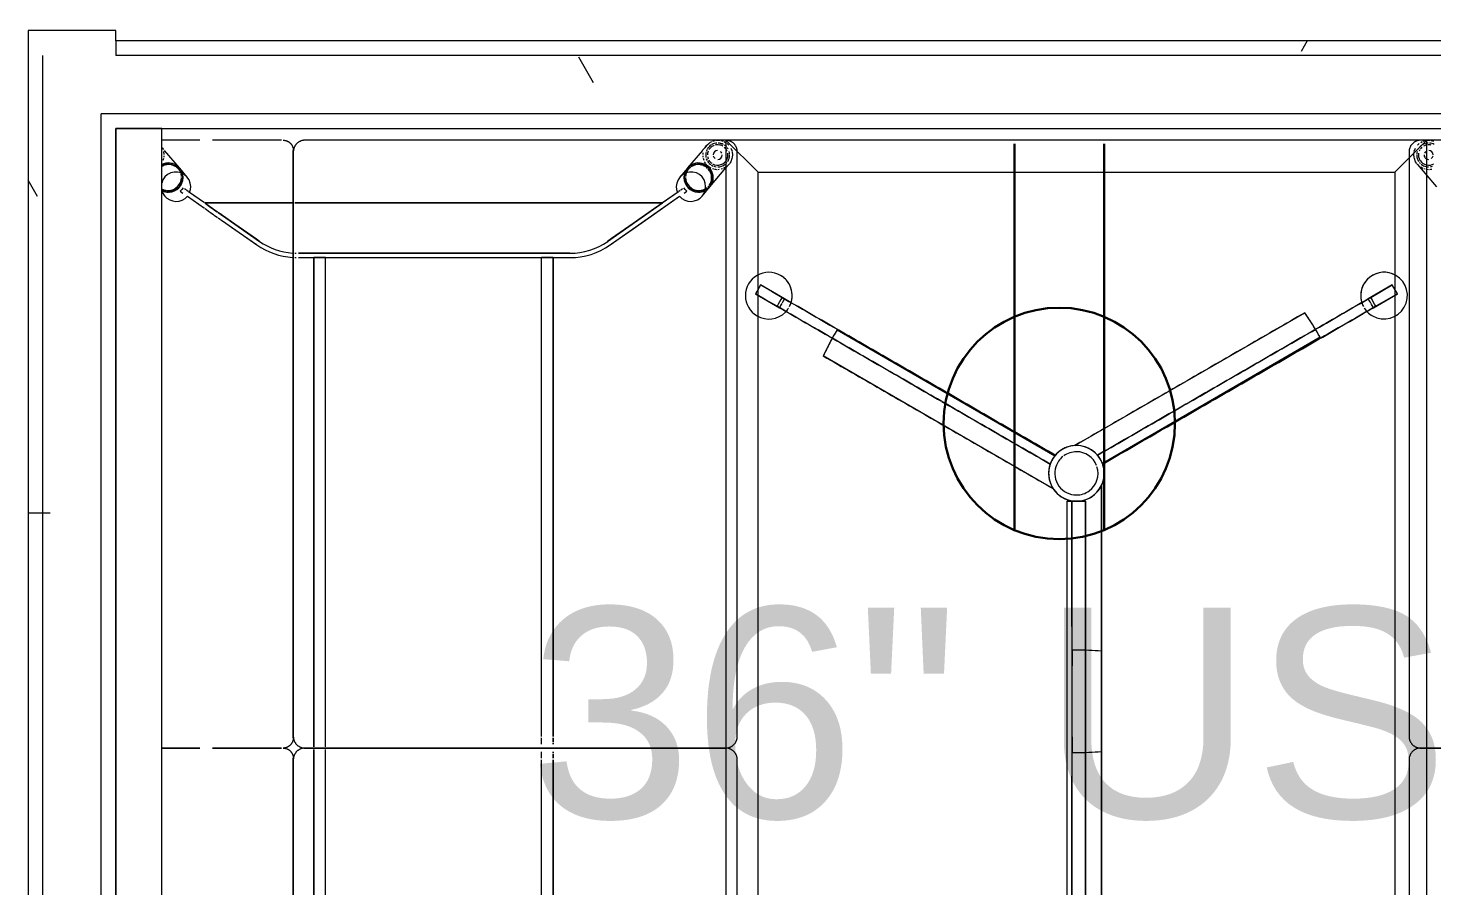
# Model space of a CAD drawing. Header units: inches. Extents: x -2349 to 1043, y -456 to 2193.
# Drawn here: x 568.7 to 628.7, y -85.1 to -48.4 of the extents above; entities that cross this region are included whole.
import ezdxf

# ---------------------------------------------------------------- set-up
doc = ezdxf.new("R2010")
doc.units = ezdxf.units.IN
doc.header["$MEASUREMENT"] = 0
for name, color, linetype, lineweight in [('A-ANNO-NOTE', 131, 'Continuous', 30), ('A-WALL', 113, 'Continuous', 13), ('A-WALL-PATT', 111, 'Continuous', 13), ('I-FURN', 30, 'Continuous', 9), ('I-WALL', 2, 'Continuous', 13)]:
    doc.layers.add(name, color=color, linetype=linetype, lineweight=lineweight)
doc.styles.add('Swis721 Lt BT', font='swissl.ttf', dxfattribs={"height": 9})
pattern_1 = [(0, (0, 0), (30.72, 7.68), [1.267, -21.773, 1.267, -21.773, -122.88]), (0, (0, 0), (30.72, 7.68), [-46.08, 1.267, -44.813, 1.267, -21.773, -53.76]), (0, (0, 0), (30.72, 7.68), [-115.2, 1.267, -14.093, 1.267, -37.133]), (120, (11.52, 3.84), (-22.011075, 22.7643), [1.267, -21.773, 1.267, -21.773, -122.88]), (120, (11.52, 3.84), (-22.011075, 22.7643), [-46.08, 1.267, -44.813, 1.267, -21.773, -53.76]), (120, (11.52, 3.84), (-22.011075, 22.7643), [-115.2, 1.267, -14.093, 1.267, -37.133]), (240, (15.36, 19.2), (-8.708925, -30.4443), [1.267, -21.773, 1.267, -21.773, -122.88]), (240, (15.36, 19.2), (-8.708925, -30.4443), [-46.08, 1.267, -44.813, 1.267, -21.773, -53.76]), (240, (15.36, 19.2), (-8.708925, -30.4443), [-115.2, 1.267, -14.093, 1.267, -37.133])]

# ---------------------------------------------------------------- blocks, each defined once
blk = doc.blocks.new('Walls 4 - Walls 3-7962883-7TH FLOOR POWER _ SIGNAL')
at = {"layer": 'A-WALL'}
for p, q in [((572.417, -52.664), (572.417, -115.752)), ((574.385, -52.664), (572.417, -52.664)), ((574.385, -115.752), (574.385, -52.664))]:
    blk.add_line(p, q, dxfattribs=at)
blk = doc.blocks.new('HighTower_Tombolo_2SeatSofa - HT3620-V60-7TH FLOOR POWER _ SIGNAL')
at = {"layer": 'I-FURN'}
for p, q in [((-26, 13.258), (-26, 13.252)), ((-26, 13.252), (-26, -4.748)), ((-25.944, 13.185), (-25.907, 13.254)), ((-25.866, 13.313), (-25.788, 13.395)), ((-25.663, 13.479), (-25.528, 13.529)), ((-0.5, 13.752), (-25.5, 13.752)), ((-25.5, 13.535), (-25.37, 13.546)), ((-25.37, 13.546), (-25.275, 13.538)), ((-25.01, 13.429), (-24.951, 13.382)), ((-24.816, 13.267), (-24.966, 13.394)), ((-24.951, 13.382), (-24.889, 13.318)), ((-24.841, 13.252), (-24.793, 13.163)), ((-24.004, 12.58), (-24.816, 13.267)), ((0, 13.252), (0, 13.272)), ((0, 13.258), (0, 13.252)), ((0, 13.252), (0, -4.748)), ((0, -4.748), (0, 13.252)), ((22, 13.752), (0.5, 13.752)), ((-25.996, 12.851), (-25.996, 13.003)), ((-25.989, 13.046), (-25.959, 13.149)), ((-25.959, 12.703), (-25.989, 12.808)), ((-25.889, 12.568), (-25.944, 12.668)), ((-24.799, 12.641), (-24.85, 12.552)), ((-24.759, 12.749), (-24.78, 12.685)), ((-24.777, 13.124), (-24.757, 13.059)), ((-24.743, 12.984), (-24.739, 12.915)), ((-25.788, 12.453), (-25.874, 12.547)), ((-25.773, 12.441), (-25.788, 12.453)), ((-25.773, 12.441), (-25.681, 12.362)), ((-25.682, 12.376), (-25.771, 12.439)), ((-25.676, 12.358), (-25.569, 12.267)), ((-25.559, 12.259), (-24.812, 11.626)), ((-25.394, 12.289), (-25.459, 12.296)), ((-25.279, 12.294), (-25.336, 12.289)), ((-25.135, 12.33), (-25.219, 12.304)), ((-25.018, 12.39), (-25.076, 12.356)), ((-24.951, 12.44), (-25.008, 12.396)), ((-24.852, 12.551), (-24.925, 12.465)), ((-24.027, 12.525), (-24.041, 12.536)), ((-23.61, 12.246), (-23.991, 12.568)), ((-24.798, 11.615), (-24.418, 11.292)), ((-24.775, 11.67), (-24.762, 11.658)), ((-23.741, 11.484), (-23.816, 11.591)), ((-23.741, 11.484), (-23.816, 11.591)), ((-23.916, 11.406), (-23.863, 11.331)), ((-23.915, 11.406), (-23.863, 11.331)), ((-23.847, 11.308), (-23.806, 11.249)), ((-23.847, 11.308), (-23.806, 11.25)), ((-23.798, 11.238), (-23.763, 11.188)), ((-23.798, 11.238), (-23.073, 10.203)), ((-23.763, 11.188), (-23.317, 10.552)), ((-21.521, 8.313), (-23.603, 11.286)), ((-22.845, 10.203), (-23.603, 11.286)), ((-23.317, 10.552), (-23.317, -4.81)), ((-21.674, 8.205), (-23.317, 10.552)), ((-23.317, -4.81), (-23.317, 10.552)), ((-21.791, 8.372), (-21.674, 8.205)), ((-21.521, 8.313), (-21.562, 8.372)), ((-21.166, -4.81), (-21.166, 6.592)), ((-21.166, 6.592), (-21.166, -4.81)), ((-20.978, -4.81), (-20.978, 6.592)), ((-20.978, 5.879), (-20.978, 6.592)), ((-20.978, 5.379), (-20.978, 5.879)), ((-20.978, 5.879), (-20.978, 5.379)), ((-20.978, 5.379), (-20.978, 5.879)), ((-20.978, 5.879), (-0.5, 5.879)), ((-0.5, 5.879), (-20.978, 5.879)), ((-0.437, 5.879), (-0.262, 5.879)), ((-0.262, 5.879), (-0.437, 5.879)), ((-0.219, 5.879), (-0.165, 5.879)), ((-0.165, 5.879), (-0.219, 5.879)), ((0.165, 5.879), (0.219, 5.879)), ((0.219, 5.879), (0.165, 5.879)), ((0.262, 5.879), (0.438, 5.879)), ((0.438, 5.879), (0.262, 5.879)), ((0.5, 5.879), (20.978, 5.879)), ((20.978, 5.879), (0.5, 5.879)), ((-20.978, -3.875), (-20.978, 5.379)), ((-0.5, 5.379), (-20.978, 5.379)), ((-0.5, 5.379), (-20.978, 5.379)), ((-0.168, 5.379), (-0.437, 5.379)), ((-0.168, 5.379), (-0.437, 5.379)), ((0.438, 5.379), (0.168, 5.379)), ((0.438, 5.379), (0.168, 5.379)), ((20.978, 5.379), (0.5, 5.379)), ((20.978, 5.379), (0.5, 5.379)), ((-20.978, -4.375), (-20.978, -3.875)), ((-20.978, -4.375), (-20.978, -3.875)), ((-20.978, -3.875), (-20.978, -4.375)), ((-0.5, -3.875), (-20.978, -3.875)), ((-0.5, -3.875), (-20.978, -3.875)), ((-0.437, -3.875), (-0.497, -3.875)), ((-0.437, -3.875), (-0.497, -3.875)), ((-0.324, -3.875), (-0.432, -3.875)), ((-0.324, -3.875), (-0.432, -3.875)), ((-0.219, -3.875), (-0.319, -3.875)), ((-0.219, -3.875), (-0.319, -3.875)), ((-0.128, -3.875), (-0.214, -3.875)), ((-0.128, -3.875), (-0.214, -3.875)), ((-0.059, -3.875), (-0.125, -3.875)), ((-0.059, -3.875), (-0.125, -3.875)), ((0.125, -3.875), (0.059, -3.875)), ((0.125, -3.875), (0.059, -3.875)), ((0.214, -3.875), (0.128, -3.875)), ((0.214, -3.875), (0.128, -3.875)), ((0.319, -3.875), (0.219, -3.875)), ((0.319, -3.875), (0.219, -3.875)), ((0.432, -3.875), (0.324, -3.875)), ((0.432, -3.875), (0.324, -3.875)), ((0.497, -3.875), (0.438, -3.875)), ((0.497, -3.875), (0.438, -3.875)), ((20.978, -3.875), (0.5, -3.875)), ((20.978, -3.875), (0.5, -3.875)), ((-20.978, -4.81), (-20.978, -4.375)), ((-20.978, -4.375), (-0.5, -4.375)), ((-0.5, -4.375), (-20.978, -4.375)), ((-0.498, -4.375), (-0.437, -4.375)), ((-0.437, -4.375), (-0.498, -4.375)), ((-0.435, -4.375), (-0.324, -4.375)), ((-0.324, -4.375), (-0.435, -4.375)), ((-0.322, -4.375), (-0.219, -4.375)), ((-0.219, -4.375), (-0.322, -4.375)), ((-0.217, -4.375), (-0.128, -4.375)), ((-0.128, -4.375), (-0.217, -4.375)), ((-0.127, -4.375), (-0.059, -4.375)), ((-0.059, -4.375), (-0.127, -4.375)), ((0.059, -4.375), (0.127, -4.375)), ((0.127, -4.375), (0.059, -4.375)), ((0.128, -4.375), (0.217, -4.375)), ((0.217, -4.375), (0.128, -4.375)), ((0.219, -4.375), (0.322, -4.375)), ((0.322, -4.375), (0.219, -4.375)), ((0.324, -4.375), (0.435, -4.375)), ((0.435, -4.375), (0.324, -4.375)), ((0.438, -4.375), (0.498, -4.375)), ((0.498, -4.375), (0.438, -4.375)), ((0.5, -4.375), (20.978, -4.375)), ((20.978, -4.375), (0.5, -4.375)), ((-0.437, -5.248), (-25.562, -5.248)), ((-25.5, -5.248), (-0.5, -5.248)), ((-23.317, -4.82), (-23.317, -4.923)), ((-23.317, -4.923), (-23.317, -4.82)), ((-23.317, -4.933), (-23.317, -5.029)), ((-23.317, -5.029), (-23.317, -4.933)), ((-23.317, -5.037), (-23.317, -5.119)), ((-23.317, -5.119), (-23.317, -5.037)), ((-23.317, -5.126), (-23.317, -5.189)), ((-23.317, -5.189), (-23.317, -5.126)), ((-23.317, -5.274), (-23.317, -8.275)), ((-23.317, -8.275), (-23.317, -5.274)), ((-21.166, -4.923), (-21.166, -4.83)), ((-21.166, -4.83), (-21.166, -4.923)), ((-21.166, -5.029), (-21.166, -4.942)), ((-21.166, -4.942), (-21.166, -5.029)), ((-20.978, -4.923), (-20.978, -4.831)), ((-20.978, -4.923), (-20.978, -4.831)), ((-20.978, -5.029), (-20.978, -4.942)), ((-20.978, -5.029), (-20.978, -4.942)), ((25.562, -5.248), (0.438, -5.248)), ((0.5, -5.248), (25.5, -5.248)), ((-26, -5.756), (-26, -8.7)), ((0, -5.756), (0, -8.7)), ((0, -8.7), (0, -5.756)), ((-22.777, -8.275), (-21.674, -6.7)), ((-22.548, -8.275), (-21.521, -6.808)), ((-21.674, -6.7), (-21.764, -6.828)), ((-21.535, -6.828), (-21.521, -6.808)), ((-23.317, -8.281), (-23.317, -8.35)), ((-23.317, -8.35), (-23.317, -8.281)), ((-23.317, -8.361), (-23.317, -8.47)), ((-23.317, -8.47), (-23.317, -8.361)), ((-22.839, -8.364), (-22.914, -8.47)), ((-22.913, -8.47), (-22.839, -8.363)), ((-22.783, -8.284), (-22.83, -8.351)), ((-22.829, -8.35), (-22.782, -8.283)), ((-22.685, -8.47), (-22.611, -8.365)), ((-22.684, -8.47), (-22.61, -8.364)), ((-22.601, -8.35), (-22.554, -8.284)), ((-22.601, -8.351), (-22.554, -8.284)), ((-23.317, -8.484), (-23.317, -8.628)), ((-23.317, -8.628), (-23.317, -8.484)), ((-23.317, -8.645), (-23.317, -8.816)), ((-23.317, -8.816), (-23.317, -8.645)), ((-23.317, -8.835), (-23.317, -9.026)), ((-23.317, -9.026), (-23.317, -8.835)), ((-23.17, -8.836), (-23.303, -9.026)), ((-23.303, -9.026), (-23.17, -8.836)), ((-23.156, -8.816), (-23.037, -8.647)), ((-23.046, -8.659), (-23.156, -8.816)), ((-23.074, -9.026), (-22.942, -8.838)), ((-23.074, -9.026), (-22.942, -8.838)), ((-23.024, -8.628), (-22.925, -8.486)), ((-22.925, -8.487), (-23.024, -8.628)), ((-22.927, -8.816), (-22.81, -8.649)), ((-22.927, -8.816), (-22.817, -8.659)), ((-22.795, -8.628), (-22.697, -8.488)), ((-22.795, -8.628), (-22.697, -8.488)), ((-26, -9.247), (-26, -10.881)), ((-23.317, -9.047), (-23.798, -9.733)), ((-23.317, -9.047), (-23.763, -9.684)), ((-23.603, -9.781), (-23.089, -9.048)), ((-23.603, -9.781), (-23.089, -9.048)), ((0, -9.247), (0, -10.881)), ((0, -10.881), (0, -9.247)), ((-24.812, -10.121), (-25.562, -10.757)), ((-24.418, -9.788), (-24.798, -10.11)), ((-24.762, -10.153), (-24.775, -10.165)), ((-23.863, -9.826), (-23.916, -9.901)), ((-23.863, -9.826), (-23.915, -9.901)), ((-23.806, -9.745), (-23.847, -9.803)), ((-23.806, -9.745), (-23.847, -9.803)), ((-23.816, -10.086), (-23.741, -9.979)), ((-23.816, -10.086), (-23.741, -9.979)), ((-23.763, -9.684), (-23.798, -9.733)), ((-25.606, -10.794), (-25.676, -10.853)), ((-25.52, -10.804), (-25.394, -10.784)), ((-25.336, -10.784), (-25.279, -10.789)), ((-25.219, -10.8), (-25.135, -10.825)), ((-23.775, -10.881), (-23.61, -10.741))]:
    blk.add_line(p, q, dxfattribs=at)
at = {"layer": 'I-FURN', "flags": 128}
for points in [[(-25.5, 13.752), (-25.52, 13.752), (-25.54, 13.751), (-25.56, 13.749), (-25.58, 13.746), (-25.599, 13.742), (-25.619, 13.738), (-25.638, 13.733), (-25.657, 13.727), (-25.676, 13.72), (-25.695, 13.713), (-25.713, 13.705), (-25.731, 13.696), (-25.748, 13.686), (-25.766, 13.676), (-25.782, 13.665), (-25.799, 13.653), (-25.814, 13.641), (-25.83, 13.628), (-25.844, 13.615), (-25.859, 13.601), (-25.872, 13.586), (-25.885, 13.571), (-25.898, 13.555), (-25.91, 13.539), (-25.921, 13.523), (-25.931, 13.506), (-25.941, 13.488), (-25.95, 13.47), (-25.958, 13.452), (-25.966, 13.434), (-25.973, 13.415), (-25.979, 13.396), (-25.984, 13.376), (-25.989, 13.357), (-25.993, 13.337), (-25.996, 13.318), (-25.998, 13.298), (-25.999, 13.278), (-26, 13.258)], [(-25.268, 13.537), (-25.219, 13.526), (-25.076, 13.47), (-25.013, 13.431)], [(0, 13.272), (-0.002, 13.292), (-0.004, 13.312), (-0.006, 13.332), (-0.01, 13.352), (-0.014, 13.371), (-0.019, 13.391), (-0.025, 13.41), (-0.032, 13.429), (-0.039, 13.447), (-0.048, 13.465), (-0.057, 13.483), (-0.066, 13.501), (-0.076, 13.518), (-0.087, 13.535), (-0.099, 13.551), (-0.111, 13.567), (-0.124, 13.582), (-0.138, 13.597), (-0.152, 13.611), (-0.166, 13.625), (-0.181, 13.638), (-0.197, 13.65), (-0.213, 13.662), (-0.23, 13.673), (-0.247, 13.684), (-0.264, 13.693), (-0.282, 13.702), (-0.3, 13.711), (-0.319, 13.718), (-0.338, 13.725), (-0.357, 13.731), (-0.376, 13.737), (-0.395, 13.741), (-0.415, 13.745), (-0.435, 13.748), (-0.455, 13.75), (-0.475, 13.752), (-0.495, 13.752), (-0.5, 13.752)], [(0.5, 13.752), (0.48, 13.752), (0.46, 13.751), (0.44, 13.749), (0.42, 13.746), (0.401, 13.742), (0.381, 13.738), (0.362, 13.733), (0.343, 13.727), (0.324, 13.72), (0.305, 13.713), (0.287, 13.705), (0.269, 13.696), (0.252, 13.686), (0.234, 13.676), (0.218, 13.665), (0.201, 13.653), (0.186, 13.641), (0.17, 13.628), (0.156, 13.615), (0.141, 13.601), (0.128, 13.586), (0.115, 13.571), (0.102, 13.555), (0.09, 13.539), (0.079, 13.523), (0.069, 13.506), (0.059, 13.488), (0.05, 13.47), (0.042, 13.452), (0.034, 13.434), (0.027, 13.415), (0.021, 13.396), (0.016, 13.376), (0.011, 13.357), (0.007, 13.337), (0.004, 13.318), (0.002, 13.298), (0.001, 13.278), (0, 13.258)], [(-24.74, 12.876), (-24.743, 12.832), (-24.754, 12.771)], [(-24.014, 12.398), (-24.165, 12.382), (-24.307, 12.331), (-24.432, 12.246), (-24.533, 12.134), (-24.604, 12.001), (-24.64, 11.855), (-24.64, 11.703), (-24.604, 11.555), (-24.533, 11.42), (-24.432, 11.305), (-24.307, 11.217), (-24.165, 11.161), (-24.014, 11.14)], [(-23.603, 11.286), (-23.508, 11.386), (-23.438, 11.505), (-23.396, 11.637), (-23.383, 11.775), (-23.402, 11.912), (-23.45, 12.043), (-23.526, 12.161), (-23.626, 12.259), (-23.744, 12.334), (-23.876, 12.381), (-24.014, 12.398)], [(-23.82, 11.597), (-23.886, 11.529), (-23.962, 11.472)], [(-24.014, 11.14), (-23.886, 11.151), (-23.763, 11.188)], [(-23.073, 10.203), (-22.434, 9.29), (-21.791, 8.372)], [(-21.562, 8.372), (-22.205, 9.29), (-22.845, 10.203)], [(-26, -4.748), (-26, -4.768), (-25.998, -4.788), (-25.996, -4.807), (-25.994, -4.827), (-25.99, -4.847), (-25.986, -4.866), (-25.981, -4.886), (-25.975, -4.905), (-25.968, -4.924), (-25.961, -4.942), (-25.952, -4.961), (-25.943, -4.978), (-25.934, -4.996), (-25.924, -5.013), (-25.913, -5.03), (-25.901, -5.046), (-25.889, -5.062), (-25.876, -5.077), (-25.862, -5.092), (-25.848, -5.106), (-25.834, -5.12), (-25.819, -5.133), (-25.803, -5.145), (-25.787, -5.157), (-25.77, -5.168), (-25.753, -5.179), (-25.736, -5.189), (-25.718, -5.198), (-25.7, -5.206), (-25.681, -5.214), (-25.662, -5.22), (-25.643, -5.227), (-25.624, -5.232), (-25.605, -5.237), (-25.585, -5.24), (-25.565, -5.243), (-25.545, -5.246), (-25.525, -5.247), (-25.505, -5.248), (-25.5, -5.248)], [(-0.5, -5.248), (-0.48, -5.247), (-0.46, -5.246), (-0.44, -5.244), (-0.42, -5.241), (-0.401, -5.238), (-0.381, -5.233), (-0.362, -5.228), (-0.343, -5.222), (-0.324, -5.216), (-0.305, -5.208), (-0.287, -5.2), (-0.269, -5.191), (-0.252, -5.182), (-0.234, -5.171), (-0.218, -5.16), (-0.201, -5.149), (-0.186, -5.136), (-0.17, -5.124), (-0.156, -5.11), (-0.141, -5.096), (-0.128, -5.081), (-0.115, -5.066), (-0.102, -5.051), (-0.09, -5.034), (-0.079, -5.018), (-0.069, -5.001), (-0.059, -4.983), (-0.05, -4.965), (-0.042, -4.947), (-0.034, -4.929), (-0.027, -4.91), (-0.021, -4.891), (-0.016, -4.872), (-0.011, -4.852), (-0.007, -4.833), (-0.004, -4.813), (-0.002, -4.793), (-0.001, -4.773), (0, -4.753), (0, -4.748)], [(0, -4.748), (0, -4.768), (0.002, -4.788), (0.004, -4.807), (0.006, -4.827), (0.01, -4.847), (0.014, -4.866), (0.019, -4.886), (0.025, -4.905), (0.032, -4.924), (0.039, -4.942), (0.048, -4.961), (0.057, -4.978), (0.066, -4.996), (0.076, -5.013), (0.087, -5.03), (0.099, -5.046), (0.111, -5.062), (0.124, -5.077), (0.138, -5.092), (0.152, -5.106), (0.166, -5.12), (0.181, -5.133), (0.197, -5.145), (0.213, -5.157), (0.23, -5.168), (0.247, -5.179), (0.264, -5.189), (0.282, -5.198), (0.3, -5.206), (0.319, -5.214), (0.338, -5.22), (0.357, -5.227), (0.376, -5.232), (0.395, -5.237), (0.415, -5.24), (0.435, -5.243), (0.455, -5.246), (0.475, -5.247), (0.495, -5.248), (0.5, -5.248)], [(-25.999, -5.65), (-25.997, -5.633), (-25.994, -5.615), (-25.991, -5.598), (-25.987, -5.581), (-25.983, -5.564), (-25.978, -5.547), (-25.972, -5.531), (-25.965, -5.515), (-25.958, -5.499), (-25.951, -5.483), (-25.942, -5.468), (-25.933, -5.453), (-25.924, -5.438), (-25.913, -5.424), (-25.903, -5.41), (-25.891, -5.397), (-25.88, -5.384), (-25.867, -5.371), (-25.855, -5.359), (-25.841, -5.348), (-25.828, -5.337), (-25.813, -5.327), (-25.799, -5.317), (-25.784, -5.308)], [(-25.784, -5.308), (-25.769, -5.299), (-25.753, -5.291)], [(-25.753, -5.291), (-25.737, -5.284), (-25.721, -5.277), (-25.705, -5.271), (-25.688, -5.266), (-25.671, -5.261), (-25.654, -5.257), (-25.637, -5.254), (-25.62, -5.251), (-25.602, -5.249), (-25.585, -5.248), (-25.567, -5.248), (-25.562, -5.248)], [(-0.437, -5.248), (-0.42, -5.248), (-0.403, -5.249), (-0.385, -5.251), (-0.368, -5.253), (-0.351, -5.256), (-0.334, -5.26), (-0.317, -5.265), (-0.3, -5.27), (-0.283, -5.276), (-0.267, -5.282), (-0.251, -5.289)], [(-0.251, -5.289), (-0.235, -5.297), (-0.22, -5.305)], [(-0.22, -5.305), (-0.205, -5.314), (-0.19, -5.324), (-0.176, -5.334), (-0.162, -5.345), (-0.149, -5.356), (-0.136, -5.368), (-0.124, -5.38), (-0.112, -5.393), (-0.1, -5.406), (-0.089, -5.42), (-0.079, -5.434), (-0.069, -5.449), (-0.06, -5.464), (-0.052, -5.479), (-0.044, -5.494), (-0.036, -5.51), (-0.03, -5.527), (-0.024, -5.543), (-0.018, -5.56), (-0.014, -5.577), (-0.01, -5.594), (-0.006, -5.611), (-0.004, -5.628), (-0.002, -5.645)], [(0.001, -5.65), (0.003, -5.633), (0.006, -5.615), (0.009, -5.598), (0.013, -5.581), (0.017, -5.564), (0.022, -5.547), (0.028, -5.531), (0.035, -5.515), (0.042, -5.499), (0.049, -5.483), (0.058, -5.468), (0.067, -5.453), (0.076, -5.438), (0.087, -5.424), (0.097, -5.41), (0.109, -5.397), (0.12, -5.384), (0.133, -5.371), (0.145, -5.359), (0.159, -5.348), (0.172, -5.337), (0.187, -5.327), (0.201, -5.317), (0.216, -5.308)], [(0.216, -5.308), (0.231, -5.299), (0.247, -5.291)], [(0.247, -5.291), (0.263, -5.284), (0.279, -5.277), (0.295, -5.271), (0.312, -5.266), (0.329, -5.261), (0.346, -5.257), (0.363, -5.254), (0.38, -5.251), (0.398, -5.249), (0.415, -5.248), (0.433, -5.248), (0.438, -5.248)], [(-26, -5.685), (-26, -5.668), (-25.999, -5.65)], [(-0.002, -5.645), (-0.001, -5.663), (0, -5.68), (0, -5.685)], [(0, -5.685), (0, -5.668), (0.001, -5.65)], [(-21.764, -6.828), (-22.407, -7.746), (-22.777, -8.275)], [(-22.548, -8.275), (-22.178, -7.746), (-21.535, -6.828)], [(-24.014, -9.635), (-24.165, -9.656), (-24.307, -9.712), (-24.432, -9.8), (-24.533, -9.915), (-24.604, -10.05), (-24.64, -10.198), (-24.64, -10.35), (-24.604, -10.496), (-24.533, -10.63), (-24.432, -10.742), (-24.307, -10.826), (-24.165, -10.877)], [(-23.763, -9.684), (-23.886, -9.647), (-24.014, -9.635)], [(-23.963, -9.968), (-23.887, -10.025), (-23.821, -10.093)], [(-23.876, -10.876), (-23.744, -10.829), (-23.626, -10.754), (-23.526, -10.656), (-23.45, -10.538), (-23.402, -10.407), (-23.383, -10.27), (-23.396, -10.132), (-23.438, -10), (-23.508, -9.881), (-23.603, -9.781)]]:
    blk.add_lwpolyline(points, dxfattribs=at)
at = {"layer": 'I-FURN'}
for centre, radius, start, end in [((-25.37, 12.914), 0.511, 137.86842, 145.019), ((-25.37, 12.914), 0.511, 137.86842, 145.019), ((-25.37, 12.914), 0.511, 129.38919, 135), ((-25.37, 12.914), 0.511, 129.38919, 135), ((-25.37, 12.914), 0.437, 125.6778, 138.58002), ((-25.37, 12.914), 0.511, 118.23281, 126.96864), ((-25.37, 12.914), 0.511, 118.23281, 126.96864), ((-25.37, 12.914), 0.437, 112.90887, 120.60938), ((-25.37, 12.914), 0.511, 93.97096, 106.24462), ((-25.37, 12.914), 0.511, 93.97096, 106.24462), ((-25.37, 12.914), 0.437, 90, 99.83131), ((-25.37, 12.914), 0.511, 56.85859, 90), ((-25.37, 12.914), 0.511, 56.85859, 90), ((-25.37, 12.914), 0.437, 80.16869, 90), ((-25.37, 12.914), 0.437, 67.09113, 78.79469), ((-25.37, 12.914), 0.437, 330, 67.09113), ((-25.37, 12.914), 0.511, 45, 51.25059), ((-25.37, 12.914), 0.511, 45, 51.25059), ((-25.37, 12.914), 0.511, 0, 38.25169), ((-25.37, 12.914), 0.511, 0, 38.25169), ((-25.37, 12.914), 0.511, 165.70212, 177.33591), ((-25.37, 12.914), 0.511, 165.70212, 177.33591), ((-25.37, 12.914), 0.511, 183.6321, 207.75351), ((-25.37, 12.914), 0.511, 183.6321, 207.75351), ((-25.37, 12.914), 0.511, 150.255, 163.92726), ((-25.37, 12.914), 0.511, 150.255, 163.92726), ((-25.37, 12.914), 0.511, 210.74057, 231.35274), ((-25.37, 12.914), 0.511, 210.74057, 231.35274), ((-25.37, 12.914), 0.437, 175.45124, 194.29803), ((-25.37, 12.914), 0.437, 150, 171.06755), ((-25.37, 12.914), 0.437, 199.44626, 220.8654), ((-25.37, 12.914), 0.437, 221.41998, 238.72343), ((-25.37, 12.914), 0.193, 180.49602, 270), ((-25.37, 12.914), 0.193, 180.49602, 270), ((-25.37, 12.914), 0.193, 111.65964, 142.1145), ((-25.37, 12.914), 0.193, 111.65964, 142.1145), ((-25.37, 12.914), 0.193, 0, 90), ((-25.37, 12.914), 0.193, 0, 90), ((-25.37, 12.914), 0.193, 279.27984, 323.41374), ((-25.37, 12.914), 0.193, 279.27984, 323.41374), ((-25.37, 12.914), 0.437, 298.44324, 324.29134), ((-25.37, 12.914), 0.511, 315, 325.47651), ((-25.37, 12.914), 0.511, 315, 325.47651), ((-25.37, 12.914), 0.511, 327.81972, 338.44149), ((-25.37, 12.914), 0.511, 327.81972, 338.44149), ((-25.37, 12.914), 0.511, 341.88892, 351.90096), ((-25.37, 12.914), 0.511, 341.88892, 351.90096), ((-25.37, 12.914), 0.511, 231.87894, 245.37376), ((-25.37, 12.914), 0.511, 231.87894, 245.37376), ((-25.37, 12.914), 0.511, 246.339, 253.75538), ((-25.37, 12.914), 0.511, 246.339, 253.75538), ((-25.37, 12.914), 0.437, 249.29848, 270), ((-25.37, 12.914), 0.511, 257.71725, 270), ((-25.37, 12.914), 0.511, 257.71725, 270), ((-25.37, 12.914), 0.511, 271.6872, 281.78384), ((-25.37, 12.914), 0.511, 271.6872, 281.78384), ((-25.37, 12.914), 0.437, 281.15988, 292.58073), ((-25.37, 12.914), 0.511, 286.56281, 297.68823), ((-25.37, 12.914), 0.511, 286.56281, 297.68823), ((-25.37, 12.914), 0.511, 301.41902, 313.33801), ((-25.37, 12.914), 0.511, 301.41902, 313.33801), ((-23.978, 6.592), 2.813, 360, 35), ((-23.978, 6.592), 2.813, 0, 35), ((-23.978, 6.592), 3, 360, 35), ((-23.978, 6.592), 3, 360, 35), ((-23.978, -5.087), 2.813, 325, 356.05694), ((-23.978, -5.087), 2.812, 325, 356.05694), ((-23.978, -5.087), 3, 325, 356.29447), ((-23.978, -5.087), 3, 325, 356.29447), ((-23.978, -5.087), 2.812, 357.90779, 359.087), ((-23.978, -5.087), 2.812, 357.90779, 359.087), ((-23.978, -5.087), 3, 358.03856, 359.13404), ((-23.978, -5.087), 3, 358.03856, 359.13404)]:
    blk.add_arc(centre, radius, start, end, dxfattribs=at)
for centre, major_axis, start_param, end_param in [((-24.408, 12.103), (0.404, 0.477), 0.695163, 3.051357), ((-24.394, 12.092), (0.404, 0.477), 0.695163, 3.051357), ((-24.408, 12.103), (0.367, 0.433), 1.043566, 1.239207), ((-24.394, 12.092), (0.367, 0.433), 1.046035, 1.232717), ((-24.408, 12.103), (0.367, 0.433), 0.822593, 1.018577), ((-24.394, 12.092), (0.367, 0.433), 0.822913, 1.010088), ((-24.408, 12.103), (0.367, 0.433), 0.695163, 0.803769), ((-24.394, 12.092), (0.367, 0.433), 0.695163, 0.795833), ((-24.408, 12.103), (0.367, 0.433), 0.078907, 0.695163), ((-24.408, 12.103), (0.404, 0.477), 0, 0.695163), ((-24.394, 12.092), (0.367, 0.433), 0.079605, 0.695163), ((-24.394, 12.092), (0.404, 0.477), 6.19295, 6.978348), ((-24.408, 12.103), (0.367, 0.433), 2.127109, 2.367935), ((-24.394, 12.092), (0.367, 0.433), 2.131058, 2.877269), ((-24.408, 12.103), (0.367, 0.433), 1.908109, 2.10591), ((-24.394, 12.092), (0.367, 0.433), 1.910624, 2.099484), ((-24.408, 12.103), (0.367, 0.433), 1.488402, 1.885079), ((-24.394, 12.092), (0.367, 0.433), 1.497001, 1.876323), ((-24.408, 12.103), (0.367, 0.433), 1.266241, 1.463373), ((-24.394, 12.092), (0.367, 0.433), 1.271607, 1.460434), ((-24.408, 12.103), (0.404, 0.477), 3.836755, 5.591229), ((-24.394, 12.092), (0.404, 0.477), 3.836755, 5.373759), ((-24.408, 12.103), (0.367, 0.433), 6.19295, 6.283185), ((-24.394, 12.092), (0.367, 0.433), 6.19295, 6.283185), ((-24.408, 12.103), (0.367, 0.433), 4.62535, 5.384829), ((-24.408, 12.103), (0.404, 0.477), 6.19295, 6.283185), ((-24.394, 12.092), (0.367, 0.433), 4.682007, 5.544772), ((-24.408, 12.103), (0.367, 0.433), 5.830899, 6.111699), ((-24.394, 12.092), (0.367, 0.433), 5.867519, 6.116665), ((-24.394, 12.092), (0.404, 0.477), 6.106568, 6.19295), ((-24.408, 12.103), (0.404, 0.477), 5.956207, 6.047432), ((-24.394, 12.092), (0.404, 0.477), 5.957001, 6.053008), ((-24.408, 12.103), (0.367, 0.433), 5.560272, 5.808373), ((-24.394, 12.092), (0.367, 0.433), 5.597096, 5.847533), ((-24.408, 12.103), (0.404, 0.477), 5.626497, 5.865236), ((-24.408, 12.103), (0.367, 0.433), 5.407552, 5.505377), ((-24.394, 12.092), (0.404, 0.477), 5.65996, 5.900821), ((-24.394, 12.092), (0.404, 0.477), 5.407552, 5.627029), ((-24.408, 12.103), (0.367, 0.433), 2.454425, 2.623674), ((-24.408, 12.103), (0.367, 0.433), 2.707438, 2.871351), ((-24.408, 12.103), (0.367, 0.433), 2.918751, 3.051357), ((-24.408, 12.103), (0.404, 0.477), 3.051357, 3.141593), ((-24.394, 12.092), (0.367, 0.433), 2.933686, 3.141593), ((-24.394, 12.092), (0.404, 0.477), 3.051357, 3.141593), ((-24.408, 12.103), (0.367, 0.433), 3.051357, 3.141593), ((-24.408, 12.103), (0.404, 0.477), 3.16699, 3.333384), ((-24.394, 12.092), (0.404, 0.477), 3.168726, 3.328279), ((-24.408, 12.103), (0.367, 0.433), 3.213299, 3.31096), ((-24.394, 12.092), (0.367, 0.433), 3.201714, 3.305115), ((-24.408, 12.103), (0.367, 0.433), 3.349372, 3.450195), ((-24.408, 12.103), (0.404, 0.477), 3.398551, 3.734027), ((-24.394, 12.092), (0.367, 0.433), 3.337721, 3.424003), ((-24.394, 12.092), (0.404, 0.477), 3.390295, 3.705415), ((-24.394, 12.092), (0.367, 0.433), 3.506415, 3.749124), ((-24.408, 12.103), (0.367, 0.433), 3.596409, 3.783229), ((-24.394, 12.092), (0.404, 0.477), 3.724046, 3.836755), ((-24.408, 12.103), (0.404, 0.477), 3.754092, 3.836755), ((-24.394, 12.092), (0.367, 0.433), 3.836755, 4.55539), ((-24.408, 12.103), (0.367, 0.433), 3.863999, 4.622154), ((-24.408, -10.598), (-0.404, 0.477), 0.090235, 1.380872), ((-24.394, -10.587), (-0.404, 0.477), 0.090235, 1.401521), ((-24.408, -10.598), (-0.367, 0.433), 0.090235, 0.222842), ((-24.408, -10.598), (-0.404, 0.477), 0, 0.090235), ((-24.394, -10.587), (-0.367, 0.433), 0.090235, 0.207906), ((-24.394, -10.587), (-0.404, 0.477), 0, 0.090235), ((-24.408, -10.598), (-0.367, 0.433), 0, 0.090235), ((-24.408, -10.598), (-0.404, 0.477), 6.091339, 6.261382), ((-24.394, -10.587), (-0.367, 0.433), 0, 0.090235), ((-24.394, -10.587), (-0.404, 0.477), 6.096554, 6.252487), ((-24.408, -10.598), (-0.367, 0.433), 6.113897, 6.212877), ((-24.394, -10.587), (-0.367, 0.433), 6.119583, 6.221643), ((-24.408, -10.598), (-0.367, 0.433), 5.977791, 6.076568), ((-24.408, -10.598), (-0.404, 0.477), 5.689411, 6.025247), ((-24.394, -10.587), (-0.404, 0.477), 5.7211, 6.035484), ((-24.394, -10.587), (-0.367, 0.433), 5.997378, 6.085869), ((-24.394, -10.587), (-0.367, 0.433), 5.67451, 5.913819), ((-24.408, -10.598), (-0.367, 0.433), 5.642257, 5.803271), ((-24.394, -10.587), (-0.404, 0.477), 5.588023, 5.702296), ((-24.408, -10.598), (-0.404, 0.477), 5.588023, 5.669554), ((-24.408, -10.598), (-0.404, 0.477), 3.833549, 5.588023), ((-24.394, -10.587), (-0.404, 0.477), 4.051019, 5.588023), ((-24.394, -10.587), (-0.367, 0.433), 4.869388, 5.588023), ((-24.408, -10.598), (-0.367, 0.433), 4.802624, 5.560779), ((-24.408, -10.598), (-0.367, 0.433), 4.039949, 4.799428), ((-24.394, -10.587), (-0.367, 0.433), 3.880006, 4.742771), ((-24.408, -10.598), (-0.367, 0.433), 0.773658, 1.014484), ((-24.394, -10.587), (-0.367, 0.433), 0.264324, 1.010535), ((-24.408, -10.598), (-0.367, 0.433), 0.517918, 0.687167), ((-24.408, -10.598), (-0.367, 0.433), 1.035683, 1.233484), ((-24.394, -10.587), (-0.367, 0.433), 1.042109, 1.230969), ((-24.408, -10.598), (-0.367, 0.433), 1.256514, 1.431615), ((-24.408, -10.598), (-0.367, 0.433), 0.270242, 0.434154), ((-24.394, -10.587), (-0.367, 0.433), 1.26527, 1.454338), ((-24.408, -10.598), (-0.367, 0.433), 3.616405, 3.864506), ((-24.394, -10.587), (-0.367, 0.433), 3.577245, 3.827682), ((-24.408, -10.598), (-0.404, 0.477), 3.559542, 3.798281), ((-24.408, -10.598), (-0.367, 0.433), 3.919401, 4.017226), ((-24.394, -10.587), (-0.404, 0.477), 3.523956, 3.764818), ((-24.394, -10.587), (-0.404, 0.477), 3.797749, 4.017226), ((-24.408, -10.598), (-0.367, 0.433), 3.461245, 3.593879), ((-24.394, -10.587), (-0.367, 0.433), 3.438522, 3.557259)]:
    blk.add_ellipse(centre, major_axis=major_axis, ratio=0.984702, start_param=start_param, end_param=end_param, dxfattribs=at)
blk = doc.blocks.new('HighTower_Tombolo_2SeatSofa - HT3620-V61-7TH FLOOR POWER _ SIGNAL')
at = {"layer": 'I-FURN'}
for p, q in [((-26, 4.748), (-26, -12.987)), ((0, 4.748), (0, -12.987)), ((0, -12.987), (0, 4.748)), ((-24.485, -12.987), (-24.004, -12.58)), ((-26, -12.987), (-26, -13.252)), ((-25.997, -12.988), (-25.996, -12.851)), ((-25.989, -12.808), (-25.959, -12.703)), ((-25.959, -13.149), (-25.989, -13.046)), ((-25.907, -13.254), (-25.944, -13.185)), ((-24.966, -13.394), (-24.485, -12.987)), ((-24.793, -13.163), (-24.841, -13.252)), ((-24.757, -13.059), (-24.777, -13.124)), ((-24.739, -12.915), (-24.743, -12.984)), ((0, -12.987), (0, -13.252)), ((0, -13.252), (0, -12.987)), ((-25.788, -13.395), (-25.866, -13.313)), ((-25.528, -13.529), (-25.663, -13.479)), ((-25.37, -13.546), (-25.5, -13.535)), ((-25.5, -13.752), (-0.5, -13.752)), ((-25.275, -13.538), (-25.37, -13.546)), ((-24.951, -13.382), (-25.01, -13.429)), ((-24.889, -13.318), (-24.951, -13.382)), ((0.5, -13.752), (22, -13.752))]:
    blk.add_line(p, q, dxfattribs=at)
at = {"layer": 'I-FURN', "flags": 128}
for points in [[(-24.754, -12.771), (-24.743, -12.832), (-24.74, -12.876)], [(-26, -13.252), (-26, -13.272), (-25.998, -13.292), (-25.996, -13.312), (-25.994, -13.332), (-25.99, -13.352), (-25.986, -13.371), (-25.981, -13.391), (-25.975, -13.41), (-25.968, -13.429), (-25.961, -13.447), (-25.952, -13.465), (-25.943, -13.483), (-25.934, -13.501), (-25.924, -13.518), (-25.913, -13.535), (-25.901, -13.551), (-25.889, -13.567), (-25.876, -13.582), (-25.862, -13.597), (-25.848, -13.611), (-25.834, -13.625), (-25.819, -13.638), (-25.803, -13.65), (-25.787, -13.662), (-25.77, -13.673), (-25.753, -13.684), (-25.736, -13.693), (-25.718, -13.702), (-25.7, -13.711), (-25.681, -13.718), (-25.662, -13.725), (-25.643, -13.731), (-25.624, -13.737), (-25.605, -13.741), (-25.585, -13.745), (-25.565, -13.748), (-25.545, -13.75), (-25.525, -13.752), (-25.505, -13.752), (-25.5, -13.752)], [(-25.013, -13.431), (-25.076, -13.47), (-25.219, -13.526), (-25.268, -13.537)], [(-0.5, -13.752), (-0.48, -13.752), (-0.46, -13.751), (-0.44, -13.749), (-0.42, -13.746), (-0.401, -13.742), (-0.381, -13.738), (-0.362, -13.733), (-0.343, -13.727), (-0.324, -13.72), (-0.305, -13.713), (-0.287, -13.705), (-0.269, -13.696), (-0.252, -13.686), (-0.234, -13.676), (-0.218, -13.665), (-0.201, -13.653), (-0.186, -13.641), (-0.17, -13.628), (-0.156, -13.615), (-0.141, -13.601), (-0.128, -13.586), (-0.115, -13.571), (-0.102, -13.555), (-0.09, -13.539), (-0.079, -13.523), (-0.069, -13.506), (-0.059, -13.488), (-0.05, -13.47), (-0.042, -13.452), (-0.034, -13.434), (-0.027, -13.415), (-0.021, -13.396), (-0.016, -13.376), (-0.011, -13.357), (-0.007, -13.337), (-0.004, -13.318), (-0.002, -13.298), (-0.001, -13.278), (0, -13.258), (0, -13.252)], [(0, -13.252), (0, -13.272), (0.002, -13.292), (0.004, -13.312), (0.006, -13.332), (0.01, -13.352), (0.014, -13.371), (0.019, -13.391), (0.025, -13.41), (0.032, -13.429), (0.039, -13.447), (0.048, -13.465), (0.057, -13.483), (0.066, -13.501), (0.076, -13.518), (0.087, -13.535), (0.099, -13.551), (0.111, -13.567), (0.124, -13.582), (0.138, -13.597), (0.152, -13.611), (0.166, -13.625), (0.181, -13.638), (0.197, -13.65), (0.213, -13.662), (0.23, -13.673), (0.247, -13.684), (0.264, -13.693), (0.282, -13.702), (0.3, -13.711), (0.319, -13.718), (0.338, -13.725), (0.357, -13.731), (0.376, -13.737), (0.395, -13.741), (0.415, -13.745), (0.435, -13.748), (0.455, -13.75), (0.475, -13.752), (0.495, -13.752), (0.5, -13.752)]]:
    blk.add_lwpolyline(points, dxfattribs=at)
at = {"layer": 'I-FURN'}
for radius, start, end in [(0.511, 152.24649, 176.3679), (0.511, 152.24649, 176.3679), (0.511, 182.66409, 189.15431), (0.511, 182.66409, 189.15431), (0.511, 196.07274, 209.745), (0.511, 196.07274, 209.745), (0.437, 165.70197, 184.54876), (0.437, 190.10297, 210), (0.511, 214.981, 222.13158), (0.511, 214.981, 222.13158), (0.437, 221.41998, 234.3222), (0.193, 90, 179.50398), (0.193, 90, 179.50398), (0.193, 217.8855, 248.34036), (0.193, 217.8855, 248.34036), (0.193, 270, 325.68723), (0.193, 270, 325.68723), (0.193, 36.58626, 80.72016), (0.193, 36.58626, 80.72016), (0.437, 281.20531, 347.66624), (0.193, 330.94501, 0), (0.193, 330.94501, 0), (0.437, 349.89703, 30), (0.511, 321.74831, 348.73408), (0.511, 321.74831, 348.73408), (0.511, 8.09904, 18.11108), (0.511, 8.09904, 18.11108), (0.511, 350.84569, 0), (0.511, 350.84569, 0), (0.511, 225, 230.61081), (0.511, 225, 230.61081), (0.511, 233.03136, 241.76719), (0.511, 233.03136, 241.76719), (0.437, 239.39062, 249.29848), (0.511, 253.75538, 266.02904), (0.511, 253.75538, 266.02904), (0.437, 260.16869, 270), (0.511, 270, 303.14141), (0.511, 270, 303.14141), (0.437, 270, 279.83131), (0.511, 308.74941, 315), (0.511, 308.74941, 315)]:
    blk.add_arc((-25.37, -12.914), radius, start, end, dxfattribs=at)
blk = doc.blocks.new('HighTower_Spinal_MultiPurpose_Rectangle_SM - HighTower_Spinal_MultiPurpose_Rectangle_SM-V62-7TH FLOOR POWER _ SIGNAL')
at = {"layer": 'I-FURN'}
for p, q in [((29.439, 18.723), (-18.561, 18.723)), ((29.439, 18.723), (-18.561, 18.723)), ((28.066, 17.349), (29.439, 18.723)), ((29.439, -11.277), (29.439, 18.723)), ((29.439, -11.277), (29.439, 18.723)), ((22.868, 17.459), (22.276, 16.434)), ((-17.187, 17.349), (28.066, 17.349)), ((22.655, 16.215), (23.247, 17.24)), ((28.066, 17.349), (28.066, -9.903)), ((14.533, 4.714), (20.21, 14.558)), ((21.324, 13.969), (15.94, 4.647)), ((14.536, 4.716), (14.533, 4.714)), ((15.94, 4.647), (15.94, 4.647)), ((-3.136, 3.92), (7.63, 3.912)), ((-3.12, 4.117), (13.999, 4.117)), ((-3.12, 4.117), (13.999, 4.117)), ((3.249, 3.912), (14.015, 3.92)), ((13.999, 3.92), (13.999, 4.117)), ((13.999, 4.117), (13.999, 3.92)), ((13.999, 3.328), (13.999, 3.92)), ((13.999, 3.92), (13.999, 3.328)), ((16.378, 3.796), (16.378, 3.795)), ((16.42, 3.723), (16.378, 3.796)), ((16.378, 3.795), (16.42, 3.723)), ((16.42, 3.723), (22.056, -6.047)), ((3.256, 3.328), (-3.12, 3.328)), ((-3.12, 3.328), (3.256, 3.328)), ((7.623, 3.328), (3.256, 3.328)), ((3.256, 3.328), (7.623, 3.328)), ((13.999, 3.328), (7.623, 3.328)), ((7.623, 3.328), (13.999, 3.328)), ((7.584, 2.656), (-3.777, 2.656)), ((14.656, 2.656), (3.295, 2.656)), ((14.66, 2.654), (14.656, 2.656)), ((15.615, 2.61), (15.615, 2.611)), ((21.015, -6.702), (15.615, 2.61)), ((22.276, -8.988), (22.868, -10.013)), ((23.247, -9.794), (22.655, -8.769)), ((28.066, -9.903), (-17.187, -9.903)), ((29.439, -11.277), (28.066, -9.903)), ((-18.561, -11.277), (29.439, -11.277)), ((-18.561, -11.277), (29.439, -11.277))]:
    blk.add_line(p, q, dxfattribs=at)
at = {"layer": 'I-FURN', "flags": 128}
for points in [[(22.335, 16.536), (22.601, 16.997), (22.868, 17.459)], [(23.247, 17.24), (22.98, 16.779), (22.714, 16.318)], [(22.714, -8.872), (22.98, -9.333), (23.247, -9.794)], [(22.868, -10.013), (22.601, -9.552), (22.335, -9.091)]]:
    blk.add_lwpolyline(points, dxfattribs=at)
at = {"layer": 'I-FURN'}
for centre, radius, start, end in [((22.791, 16.888), 1, 330, 150), ((22.791, 16.888), 1, 330, 150), ((15.189, 3.723), 15.736, 59.99841, 60.7949), ((15.189, 3.723), 15.736, 59.20191, 60.7949), ((22.791, 16.888), 1, 150, 225), ((22.791, 16.888), 1, 150, 225), ((15.189, 3.723), 15.736, 59.20191, 59.99373), ((15.189, 3.723), 14.553, 60.03318, 60.85958), ((15.189, 3.723), 14.671, 59.144, 60.85264), ((15.189, 3.723), 14.553, 59.13704, 59.9577), ((22.791, 16.888), 1, 255, 330), ((22.791, 16.888), 1, 300, 330), ((22.791, 16.888), 1, 227.32181, 237.82135), ((22.791, 16.888), 1, 227.32181, 237.82135), ((22.791, 16.888), 1, 242.17779, 252.67736), ((22.791, 16.888), 1, 242.17779, 252.67736), ((22.791, 16.888), 1, 255, 300), ((15.189, 3.723), 11.942, 62.12205, 65.14076), ((15.189, 3.723), 11.942, 59.08704, 65.14076), ((15.189, 3.723), 11.942, 59.08704, 62.1139), ((15.189, 3.723), 1.191, 39.22317, 142.87118), ((15.189, 3.723), 1.191, 108.82267, 123.57926), ((15.189, 3.723), 1.191, 50.93111, 123.3462), ((15.189, 3.723), 1.191, 72.67947, 106.80224), ((15.189, 3.723), 1.191, 59.98384, 70.571), ((15.189, 3.723), 1.191, 144.81822, 180), ((15.189, 3.72), 1.191, 123.45805, 170.32419), ((15.189, 3.723), 1.191, 155.55406, 163.05073), ((15.189, 3.72), 1.191, 146.88586, 158.56072), ((15.189, 3.723), 1.191, 149.82041, 155.55406), ((15.189, 3.723), 1.191, 147.00422, 149.82041), ((15.189, 3.72), 1.191, 135.16252, 146.7973), ((15.189, 3.723), 1.191, 138.96412, 142.91092), ((15.189, 3.723), 0.925, 72, 180), ((15.189, 3.723), 1.191, 130.26426, 135.26232), ((15.189, 3.72), 1.191, 123.47285, 135.03389), ((15.189, 3.723), 1.191, 125.2855, 130.26426), ((15.189, 3.723), 0.925, 39.22317, 72), ((15.189, 3.723), 1.191, 51.12938, 59.98384), ((15.189, 3.723), 0.925, 0, 36), ((15.19, 3.723), 1.191, 3.47998, 50.94726), ((15.19, 3.723), 1.191, 39.08935, 50.94617), ((15.189, 3.723), 1.191, 45.19676, 49.39668), ((15.189, 3.723), 1.191, 39.07359, 45.19676), ((15.19, 3.723), 1.191, 27.23253, 39.08107), ((15.189, 3.723), 1.191, 32.94029, 37.04751), ((15.189, 3.723), 1.191, 0, 35.12708), ((15.189, 3.723), 1.191, 27.20721, 32.94029), ((15.19, 3.723), 1.191, 15.3757, 27.21445), ((15.189, 3.723), 1.191, 20.73531, 24.69834), ((15.189, 3.723), 11.942, 179.09203, 180), ((15.189, 3.723), 11.942, 179.61479, 180), ((15.189, 3.723), 11.942, 180, 182.56266), ((15.189, 3.723), 11.942, 180, 185.12532), ((15.189, 3.723), 11.942, 179.09203, 179.34556), ((-4.311, 3.723), 11.942, 354.87468, 0), ((-4.311, 3.723), 11.942, 357.43734, 360), ((-4.311, 3.723), 11.942, 0.65444, 0.90797), ((-4.311, 3.723), 11.942, 0, 0.90797), ((-4.311, 3.723), 11.942, 360, 0.38521), ((15.189, 3.723), 1.191, 168.20096, 180), ((15.189, 3.723), 1.191, 175.23278, 180), ((15.189, 3.723), 1.191, 180, 243.42504), ((15.189, 3.723), 1.191, 180, 251.432), ((15.189, 3.723), 1.191, 180, 214.69491), ((15.189, 3.723), 1.191, 170.46555, 175.23278), ((15.189, 3.72), 1.191, 158.60615, 170.32413), ((15.189, 3.723), 1.191, 163.05073, 166.32137), ((15.189, 3.723), 0.925, 180, 216), ((15.189, 3.723), 0.925, 291.08761, 0), ((15.189, 3.723), 1.191, 290.96497, 0), ((15.189, 3.723), 1.191, 293.63747, 0), ((15.189, 3.723), 1.191, 322.95249, 0), ((15.189, 3.723), 1.191, 15.34098, 20.73531), ((15.19, 3.723), 1.191, 3.51888, 15.3474), ((15.189, 3.723), 1.191, 8.55639, 12.34917), ((15.189, 3.723), 1.191, 0, 8.55639), ((15.189, 3.723), 1.191, 0, 3.50534), ((15.189, 3.723), 11.942, 182.56693, 185.12532), ((-4.311, 3.723), 11.942, 354.87468, 357.43307), ((15.189, 3.723), 1.191, 217.05994, 246.93515), ((15.189, 3.723), 0.925, 216, 288), ((15.189, 3.723), 1.191, 310.60332, 322.95249), ((15.188, 3.722), 1.192, 243.45781, 290.98933), ((15.188, 3.722), 1.192, 243.66519, 255.33541), ((15.189, 3.723), 1.191, 252.42867, 287.38493), ((15.189, 3.723), 1.191, 255.30791, 260.0872), ((15.188, 3.722), 1.192, 255.49344, 267.22239), ((15.189, 3.723), 1.191, 263.64721, 273.5277), ((15.188, 3.722), 1.192, 267.32169, 279.10685), ((15.189, 3.723), 1.191, 273.5277, 275.75038), ((15.189, 3.723), 1.191, 276.75722, 287.32053), ((15.188, 3.722), 1.192, 279.14994, 290.97819), ((15.189, 3.723), 1.191, 291.26108, 300.01616), ((15.189, 3.723), 1.191, 300.01616, 310.60332), ((15.189, 3.723), 11.942, 299.19945, 305.10154), ((15.189, 3.723), 11.942, 299.19945, 302.15049), ((15.189, 3.723), 11.942, 302.15955, 305.10154), ((22.791, -9.442), 1, 150, 330), ((22.791, -9.442), 1, 150, 330), ((22.791, -9.442), 1, 135, 150), ((22.791, -9.442), 1, 135, 150), ((22.791, -9.442), 1, 122.17865, 132.67819), ((22.791, -9.442), 1, 122.17865, 132.67819), ((15.189, 3.723), 14.553, 299.14042, 299.96098), ((22.791, -9.442), 1, 107.32264, 117.82221), ((22.791, -9.442), 1, 107.32264, 117.82221), ((15.189, 3.723), 14.671, 299.14736, 300.856), ((15.189, 3.723), 14.553, 300.03646, 300.86296), ((22.791, -9.442), 1, 330, 105), ((22.791, -9.442), 1, 345, 105), ((15.189, 3.723), 15.736, 299.2051, 300.79809), ((15.189, 3.723), 15.736, 299.2051, 299.99729), ((15.189, 3.723), 15.736, 300.00159, 300.79809), ((22.791, -9.442), 1, 330, 345)]:
    blk.add_arc(centre, radius, start, end, dxfattribs=at)
for points in [[(22.714, 16.318), (22.264, 15.538), (21.364, 13.98), (20.014, 11.641), (18.664, 9.303), (17.314, 6.965), (16.414, 5.406), (15.964, 4.627)], [(20.985, 14.198), (21.435, 14.978), (21.885, 15.757), (22.335, 16.536)], [(22.276, 16.434), (21.846, 15.689), (21.415, 14.943), (20.985, 14.198)], [(19.979, 11.58), (20.425, 12.352), (21.317, 13.897), (22.209, 15.443), (22.655, 16.215)], [(20.21, 14.558), (19.737, 13.739), (19.264, 12.919), (18.792, 12.099)], [(18.632, 9.308), (19.081, 10.085), (19.978, 11.638), (20.876, 13.192), (21.324, 13.969)], [(19.6, 11.799), (19.162, 11.04), (18.724, 10.281), (18.285, 9.522)], [(18.664, 9.303), (19.102, 10.062), (19.541, 10.821), (19.979, 11.58)], [(18.262, 9.481), (17.82, 8.715), (17.378, 7.95), (16.935, 7.184)], [(17.314, 6.965), (17.756, 7.731), (18.199, 8.497), (18.641, 9.262)], [(16.923, 7.163), (16.477, 6.391), (16.031, 5.618), (15.585, 4.846)], [(15.964, 4.627), (16.41, 5.399), (16.856, 6.172), (17.302, 6.944)], [(4.938, 3.914), (4.041, 3.915), (3.144, 3.915), (2.247, 3.916)], [(5.439, 3.914), (4.709, 3.913), (3.979, 3.913), (3.249, 3.912)], [(5.439, 3.914), (5.272, 3.914), (5.105, 3.914), (4.938, 3.914)], [(7.63, 3.912), (6.9, 3.913), (6.17, 3.913), (5.439, 3.914)], [(14.015, 3.92), (13.118, 3.919), (12.221, 3.919), (11.324, 3.918)], [(19.239, -1.164), (18.769, -0.349), (17.827, 1.283), (16.889, 2.91), (16.42, 3.723)], [(15.585, 2.6), (16.031, 1.828), (16.477, 1.055), (16.923, 0.283)], [(22.335, -9.091), (21.885, -8.311), (20.985, -6.753), (19.635, -4.415), (18.286, -2.077), (16.935, 0.262), (16.035, 1.821), (15.585, 2.6)], [(17.302, 0.501), (16.856, 1.274), (16.41, 2.047), (15.964, 2.819)], [(16.935, 0.262), (17.378, -0.504), (17.82, -1.27), (18.262, -2.035)], [(18.641, -1.817), (18.199, -1.051), (17.756, -0.285), (17.314, 0.481)], [(22.655, -8.769), (22.225, -8.024), (21.794, -7.279), (21.364, -6.534)], [(21.364, -6.534), (21.814, -7.313), (22.264, -8.092), (22.714, -8.872)]]:
    blk.add_open_spline(points, degree=3, dxfattribs=at)
for points, knots in [([(15.585, 4.846), (16.035, 5.625), (16.935, 7.184), (18.286, 9.522), (19.63, 11.851), (20.524, 13.4), (20.968, 14.169)], [0, 0, 0, 0, 0.2, 0.4, 0.6, 0.7975042, 0.7975042, 0.7975042, 0.7975042]), ([(20.968, 14.169), (20.958, 14.151), (20.502, 13.361), (20.046, 12.571), (19.6, 11.799)], [0.1954383, 0.1954383, 0.1954383, 0.1954383, 0.2, 0.4, 0.4, 0.4, 0.4]), ([(18.792, 12.099), (18.555, 11.69), (18.083, 10.87), (17.137, 9.23), (16.189, 7.587), (15.244, 5.947), (14.771, 5.127), (14.535, 4.717)], [0.25, 0.25, 0.25, 0.25, 0.375, 0.5, 0.75, 0.875, 1, 1, 1, 1]), ([(15.94, 4.647), (16.388, 5.424), (17.286, 6.977), (18.183, 8.531), (18.632, 9.308)], [0.0000133, 0.0000133, 0.0000133, 0.0000133, 0.25, 0.5, 0.5, 0.5, 0.5]), ([(2.247, 3.916), (1.35, 3.917), (-0.445, 3.918), (-2.239, 3.919), (-3.136, 3.92)], [0.5, 0.5, 0.5, 0.5, 0.75, 0.9999993, 0.9999993, 0.9999993, 0.9999993]), ([(11.324, 3.918), (10.427, 3.917), (8.632, 3.916), (6.671, 3.915), (5.606, 3.914), (5.439, 3.914)], [0.25, 0.25, 0.25, 0.25, 0.5, 0.75, 0.7965373, 0.7965373, 0.7965373, 0.7965373]), ([(-3.777, 2.656), (-3.306, 2.656), (-2.361, 2.656), (-0.468, 2.656), (1.421, 2.656), (2.831, 2.656), (3.295, 2.656)], [0.0004235, 0.0004235, 0.0004235, 0.0004235, 0.125, 0.25, 0.5, 0.6225168, 0.6225168, 0.6225168, 0.6225168]), ([(3.295, 2.656), (4.242, 2.656), (5.662, 2.656), (7.091, 2.656), (7.574, 2.656), (7.583, 2.656)], [0, 0, 0, 0, 0.25, 0.375, 0.3774832, 0.3774832, 0.3774832, 0.3774832]), ([(3.295, 2.656), (3.305, 2.656), (3.788, 2.656), (5.217, 2.656), (6.637, 2.656), (7.584, 2.656)], [0.6225168, 0.6225168, 0.6225168, 0.6225168, 0.625, 0.75, 1, 1, 1, 1]), ([(7.583, 2.656), (8.047, 2.656), (9.458, 2.656), (11.347, 2.656), (13.239, 2.656), (14.184, 2.656), (14.656, 2.656)], [0.3774832, 0.3774832, 0.3774832, 0.3774832, 0.5, 0.75, 0.875, 0.9995765, 0.9995765, 0.9995765, 0.9995765]), ([(15.615, 2.61), (16.065, 1.834), (16.965, 0.283), (18.315, -2.046), (19.665, -4.374), (20.565, -5.926), (21.015, -6.702)], [0.0001356, 0.0001356, 0.0001356, 0.0001356, 0.25, 0.5, 0.75, 1, 1, 1, 1]), ([(15.964, 2.819), (16.414, 2.039), (17.314, 0.481), (18.664, -1.858), (20.009, -4.186), (20.903, -5.735), (21.347, -6.505)], [0, 0, 0, 0, 0.2, 0.4, 0.6, 0.797513, 0.797513, 0.797513, 0.797513]), ([(22.056, -6.047), (21.587, -5.234), (20.883, -4.013), (19.944, -2.385), (19.474, -1.571), (19.239, -1.164)], [0, 0, 0, 0, 0.25, 0.375, 0.5, 0.5, 0.5, 0.5]), ([(18.285, -2.076), (18.724, -2.835), (19.608, -4.367), (20.938, -6.67), (21.83, -8.216), (22.276, -8.988)], [0.40355, 0.40355, 0.40355, 0.40355, 0.6, 0.8, 1, 1, 1, 1]), ([(21.347, -6.505), (21.337, -6.487), (20.881, -5.697), (19.987, -4.148), (19.102, -2.617), (18.664, -1.858)], [0.1954295, 0.1954295, 0.1954295, 0.1954295, 0.2, 0.4, 0.5964499, 0.5964499, 0.5964499, 0.5964499])]:
    blk.add_open_spline(points, degree=3, knots=knots, dxfattribs=at)

msp = doc.modelspace()

# ---------------------------------------------------------------- hatches: boundary and pattern name
at = {"layer": 'A-WALL-PATT', "lineweight": 9}
h = msp.add_hatch(dxfattribs=at)
h.set_pattern_fill('FP_1', color=256, style=0, pattern_type=2)
h.set_pattern_definition(pattern_1)
h.paths.add_polyline_path([(572.417, -49.539), (572.417, -48.476), (568.667, -48.476), (568.667, -49.539), (571.792, -49.539)], flags=0)
h.paths.add_polyline_path([(568.667, 129.248), (572.417, 129.248), (572.417, 132.998), (568.667, 132.998)], flags=0)
h = msp.add_hatch(dxfattribs=at)
h.set_pattern_fill('FP_1', color=256, style=0, pattern_type=2)
h.set_pattern_definition(pattern_1)
h.paths.add_polyline_path([(914.917, -49.539), (914.917, -48.914), (843.329, -48.914), (843.329, -49.539), (914.292, -49.539)], flags=0)
h.paths.add_polyline_path([(814.373, -49.539), (840.829, -49.539), (840.829, -48.914), (572.417, -48.914), (572.417, -49.539), (788.644, -49.539)], flags=0)
h = msp.add_hatch(dxfattribs=at)
h.set_pattern_fill('FP_1', color=256, style=0, pattern_type=2)
h.set_pattern_definition(pattern_1)
h.paths.add_polyline_path([(568.667, -119.351), (569.292, -119.351), (569.292, -49.539), (568.667, -49.539), (568.667, -112.706)], flags=0)
h = msp.add_hatch(dxfattribs=at)
h.set_pattern_fill('FP_1', color=256, style=0, pattern_type=2)
h.set_pattern_definition(pattern_1)
h.paths.add_polyline_path([(865.833, -52.039), (914.292, -52.02), (914.292, -49.539), (569.292, -49.539), (569.292, -52.039), (859.401, -52.039)], flags=0)
h = msp.add_hatch(dxfattribs=at)
h.set_pattern_fill('FP_1', color=256, style=0, pattern_type=2)
h.set_pattern_definition(pattern_1)
h.paths.add_polyline_path([(569.292, -119.351), (571.792, -119.351), (571.792, -52.039), (569.292, -52.039), (569.292, -112.706)], flags=0)
h = msp.add_hatch(dxfattribs=at)
h.set_pattern_fill('FP_1', color=256, style=0, pattern_type=2)
h.set_pattern_definition(pattern_1)
h.paths.add_polyline_path([(911.792, -52.664), (911.792, -52.039), (828.667, -52.039), (828.667, -52.664), (911.167, -52.664)], flags=0)
h.paths.add_polyline_path([(825.542, -52.664), (826.167, -52.664), (826.167, -52.039), (743.042, -52.039), (743.042, -52.664), (824.022, -52.664)], flags=0)
h.paths.add_polyline_path([(732.398, -52.664), (740.542, -52.664), (740.542, -52.039), (657.417, -52.039), (657.417, -52.664), (731.878, -52.664)], flags=0)
h.paths.add_polyline_path([(654.292, -52.664), (654.917, -52.664), (654.917, -52.039), (571.792, -52.039), (571.792, -52.664), (653.563, -52.664)], flags=0)

# ---------------------------------------------------------------- linework, layer by layer
at = {"layer": 'A-ANNO-NOTE'}
for p, q in [((610.883, -53.317), (610.883, -69.843)), ((614.716, -53.317), (614.716, -69.843)), ((614.716, -53.317), (614.716, -69.843))]:
    msp.add_line(p, q, dxfattribs=at)
msp.add_circle((612.8, -65.279), 4.95, dxfattribs=at)
at = {"layer": 'A-WALL'}
for p, q in [((572.417, -48.914), (572.417, -49.539)), ((569.292, -119.351), (569.292, -49.539)), ((840.829, -49.539), (572.417, -49.539)), ((911.792, -52.039), (571.792, -52.039)), ((571.792, -119.351), (571.792, -52.039))]:
    msp.add_line(p, q, dxfattribs=at)
at = {"layer": 'I-WALL'}
for p, q in [((572.417, -48.476), (568.667, -48.476)), ((568.667, -48.476), (568.667, -119.351)), ((572.417, -48.914), (572.417, -48.476)), ((840.204, -48.914), (572.417, -48.914)), ((572.417, -52.664), (654.292, -52.664)), ((572.417, -119.351), (572.417, -52.664))]:
    msp.add_line(p, q, dxfattribs=at)

# ---------------------------------------------------------------- block references
at = {"layer": 'A-WALL', "lineweight": 9}
msp.add_blockref('Walls 4 - Walls 3-7962883-7TH FLOOR POWER _ SIGNAL', (0, 0), dxfattribs=at)
at = {"layer": 'I-FURN'}
for name, p, rotation in [('HighTower_Tombolo_2SeatSofa - HT3620-V60-7TH FLOOR POWER _ SIGNAL', (585.266, -79.164), 270), ('HighTower_Spinal_MultiPurpose_Rectangle_SM - HighTower_Spinal_MultiPurpose_Rectangle_SM-V62-7TH FLOOR POWER _ SIGNAL', (617.256, -82.603), 89.99999999999997), ('HighTower_Tombolo_2SeatSofa - HT3620-V61-7TH FLOOR POWER _ SIGNAL', (641.521, -79.164), 269.9999999999998)]:
    msp.add_blockref(name, p, dxfattribs=dict(at, rotation=rotation))

# ---------------------------------------------------------------- texts
at = {"layer": 'A-ANNO-NOTE', "lineweight": 9, "insert": (590.089, -73.152), "char_height": 9, "width": 55.146, "attachment_point": 1, "style": 'Swis721 Lt BT'}
msp.add_mtext('36" USB', dxfattribs=at)

doc.saveas('drawing.dxf')
